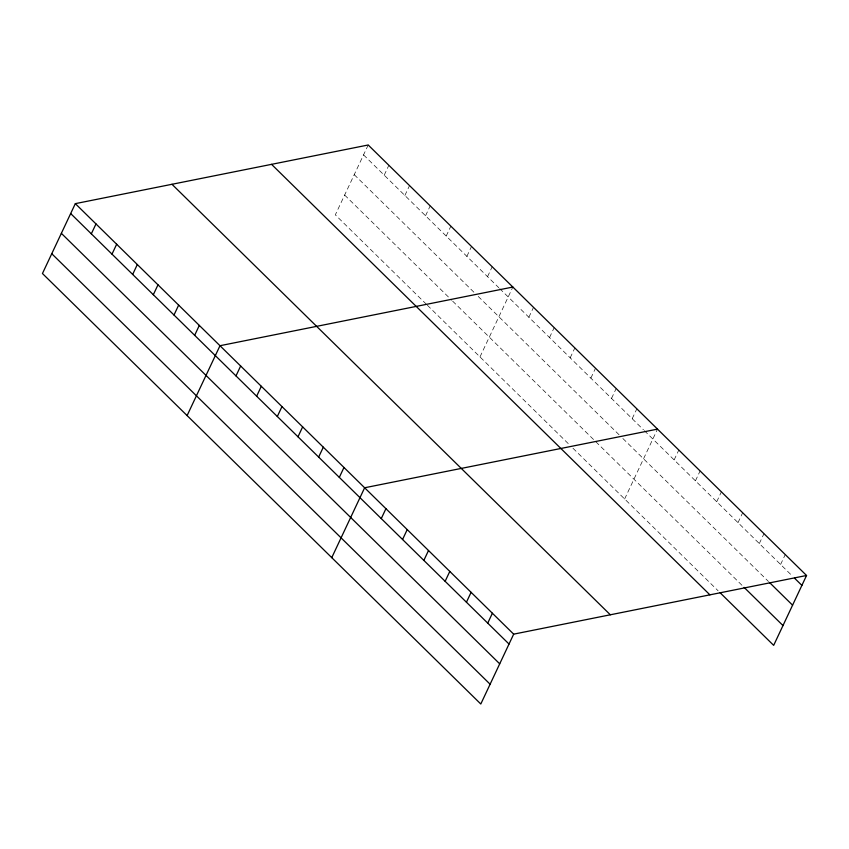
<?xml version="1.0" encoding="UTF-8"?>
<svg xmlns="http://www.w3.org/2000/svg" width="849" height="849" viewBox="0 0 849 849"><rect width="100%" height="100%" fill="white"/><g stroke="black" fill="none" stroke-linecap="round" stroke-linejoin="round"><path stroke-width="0.64" stroke-dasharray="4.25 3.18" d="M368.201 144.988L335.323 214.85L426.442 304.335M384.204 175.181L388.863 165.279M404.877 195.472L409.536 185.57M425.54 215.763L430.199 205.872M446.203 236.064L450.861 226.163M466.865 256.356L471.524 246.465M487.538 276.657L492.187 266.756M479.982 356.92L512.86 287.047M528.863 317.239L533.522 307.349M549.526 337.541L554.185 327.64M570.199 357.832L574.847 347.931M590.862 378.123L595.52 368.233M611.524 398.425L616.183 388.524M632.187 418.716L636.846 408.825M624.631 498.989L657.508 429.116M674.148 459.925L678.807 450.023M695.437 480.831L700.096 470.94M716.726 501.748L721.385 491.847M738.014 522.655L742.673 512.754M759.314 543.562L763.973 533.671M780.602 564.479L785.261 554.577M363.542 154.879L498.809 287.726M499.743 288.649L643.457 429.785M644.402 430.708L792.637 576.291M354.235 174.671L474.464 292.756M478.22 296.439L619.123 434.815M622.879 438.509L768.515 581.533M344.641 195.058L451.721 300.228M452.655 301.151L743.183 586.468M427.376 305.258L569.212 444.558M572.969 448.251L718.127 590.808"/><path stroke-width="1.27" d="M75.328 203.643L42.45 273.516L480.799 704.012L513.677 634.15L806.55 575.484L368.201 144.988L75.328 203.643L513.677 634.15M91.331 233.836L95.99 223.934M112.004 254.127L116.653 244.236M132.667 274.429L137.326 264.527M153.329 294.72L157.988 284.829M173.992 315.021L178.651 305.12M194.665 335.313L199.313 325.411M187.109 415.575L219.987 345.713L512.86 287.047M235.99 375.905L240.649 366.004M256.653 396.196L261.312 386.295M277.315 416.498L281.974 406.597M297.988 436.789L302.647 426.888M318.651 457.08L323.31 447.19M339.313 477.382L343.972 467.481M331.757 557.644L364.635 487.772L657.508 429.116M381.275 518.58L385.924 508.689M402.564 539.497L407.223 529.596M423.853 560.404L428.512 550.502M445.141 581.31L449.8 571.419M466.441 602.228L471.089 592.326M487.729 623.134L492.388 613.233M806.55 575.484L773.672 645.357L719.984 592.623M794.484 578.116L801.891 585.386M769.438 582.446L792.584 605.178M744.106 587.381L782.99 625.564M271.553 164.345L709.902 594.841M171.976 184.286L610.325 614.793M70.669 213.545L509.018 644.041M61.361 233.337L499.711 663.833M51.768 253.724L490.106 684.22"/></g></svg>
